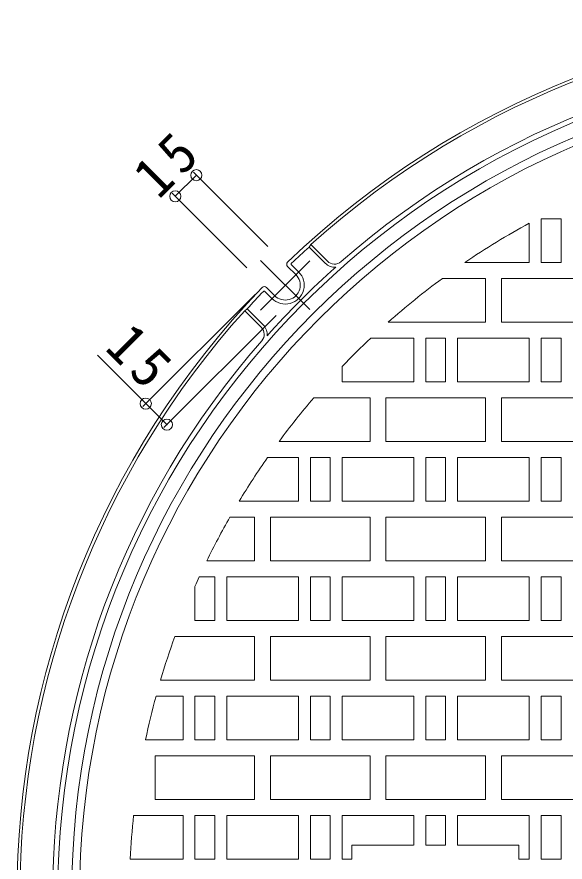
# Model space of a CAD drawing. Units: millimetres, scale not verified. Extents: x -1027 to 1330, y -945 to 927.
# Drawn here: x -956.3 to -680.8, y 448.6 to 873.6 of the extents above; entities that cross this region are included whole.
import ezdxf

# ---------------------------------------------------------------- set-up
doc = ezdxf.new("R2010")
doc.units = ezdxf.units.MM
doc.header["$LTSCALE"] = 7
doc.header["$PDMODE"] = 32
doc.header["$PDSIZE"] = 5.6
doc.linetypes.add('CHAIN1', pattern=[8, 5, -1, 1, -1])
for name, color, linetype, lineweight in [('0-1_躯体', 2, 'Continuous', 9), ('0-2_仕上', 3, 'Continuous', 9), ('0-4_その他', 7, 'Continuous', 9)]:
    doc.layers.add(name, color=color, linetype=linetype, lineweight=lineweight)
doc.styles.add('ＭＳ ゴシック', font='')
doc.styles.get('ＭＳ ゴシック').set_extended_font_data('MS Gothic')

msp = doc.modelspace()

# ---------------------------------------------------------------- linework, layer by layer
at = {"layer": '0-1_躯体'}
for p, q in [((-808.579, 759.086), (-809.482, 757.868)), ((-801.281, 749.667), (-809.482, 757.868)), ((-800.221, 750.728), (-808.579, 759.086)), ((-816.093, 743.973), (-820.27, 748.15)), ((-814.679, 745.387), (-818.275, 748.984)), ((-828.114, 731.952), (-831.71, 735.549)), ((-826.7, 733.366), (-830.877, 737.544)), ((-840.595, 726.755), (-841.813, 725.852)), ((-832.394, 718.555), (-840.594, 726.755)), ((-833.455, 717.494), (-841.813, 725.852))]:
    msp.add_line(p, q, dxfattribs=at)
at = {"layer": '0-1_躯体', "linetype": 'CHAIN1'}
for p, q in [((-833.871, 726.195), (-808.922, 751.144)), ((-833.87, 751.144), (-808.922, 726.195))]:
    msp.add_line(p, q, dxfattribs=at)
at = {"layer": '0-1_躯体'}
for radius in [422, 415]:
    msp.add_circle((-513.805, 431.078), radius, dxfattribs=at)
for centre, radius, start, end in [((-513.805, 431.078), 442.5, 46.16939, 133.83061), ((-513.805, 431.078), 441, 48.05461, 131.94537), ((-513.805, 431.078), 424.5, 48.80472, 131.19527), ((-513.805, 431.078), 440.7, 132.1386, 133.69832), ((-819.21, 749.211), 1.5, 133.83031, 224.99866), ((-817.922, 749.337), 0.5, 133.69914, 225), ((-796.685, 754.263), 6.5, 225, 276.07809), ((-796.685, 754.263), 5, 225, 311.19533), ((-513.805, 431.078), 424.2, 131.70029, 138.29971), ((-821.396, 738.67), 9.5, 224.99957, 45.00021), ((-821.396, 738.67), 7.5, 224.99973, 45), ((-513.805, 431.078), 442.5, 136.16939, 223.83061), ((-513.805, 431.078), 440.7, 136.3017, 137.86142), ((-831.938, 736.483), 1.5, 45, 136.16969), ((-832.064, 735.195), 0.5, 45, 136.30086), ((-513.805, 431.078), 441, 138.05463, 180), ((-836.99, 713.958), 6.5, 353.92191, 45.00061), ((-836.99, 713.958), 5, 318.80467, 45.00081), ((-513.805, 431.078), 424.5, 138.80472, 221.19527)]:
    msp.add_arc(centre, radius, start, end, dxfattribs=at)
at = {"layer": '0-2_仕上'}
for p, q in [((-698.805, 769.857), (-698.805, 750.078)), ((-692.804, 772.078), (-692.804, 750.078)), ((-682.804, 772.078), (-692.804, 772.078)), ((-698.805, 750.078), (-731.141, 750.078)), ((-720.804, 742.078), (-742.442, 742.078)), ((-720.804, 742.078), (-720.804, 720.078)), ((-712.805, 742.078), (-712.805, 720.078)), ((-662.805, 742.078), (-712.805, 742.078)), ((-720.804, 720.078), (-769.686, 720.078)), ((-756.805, 712.078), (-778.446, 712.078)), ((-740.805, 712.078), (-740.805, 690.078)), ((-698.805, 712.078), (-698.805, 690.078)), ((-682.804, 712.078), (-682.804, 690.078)), ((-792.805, 697.827), (-792.805, 690.078)), ((-740.805, 690.078), (-750.805, 690.078)), ((-698.805, 690.078), (-734.805, 690.078)), ((-682.804, 690.078), (-692.804, 690.078)), ((-778.805, 682.078), (-807.054, 682.078)), ((-778.805, 682.078), (-778.805, 660.078)), ((-770.805, 682.078), (-770.805, 660.078)), ((-720.804, 682.078), (-770.805, 682.078)), ((-712.805, 682.078), (-712.805, 660.078)), ((-662.805, 682.078), (-712.805, 682.078)), ((-778.805, 660.078), (-824.538, 660.078)), ((-814.805, 652.078), (-830.277, 652.078)), ((-814.805, 652.078), (-814.805, 630.078)), ((-798.805, 652.078), (-798.805, 630.078)), ((-756.805, 652.078), (-756.805, 630.078)), ((-740.805, 652.078), (-740.805, 630.078)), ((-698.805, 652.078), (-698.805, 630.078)), ((-682.804, 652.078), (-682.804, 630.078)), ((-814.805, 630.078), (-844.554, 630.078)), ((-798.805, 630.078), (-808.805, 630.078)), ((-756.805, 630.078), (-792.805, 630.078)), ((-740.805, 630.078), (-750.805, 630.078)), ((-698.805, 630.078), (-734.805, 630.078)), ((-682.804, 630.078), (-692.804, 630.078)), ((-836.805, 622.078), (-849.237, 622.078)), ((-836.805, 622.078), (-836.805, 600.078)), ((-828.805, 622.078), (-828.805, 600.078)), ((-778.805, 622.078), (-828.805, 622.078)), ((-770.805, 622.078), (-770.805, 600.078)), ((-720.804, 622.078), (-770.805, 622.078)), ((-712.805, 622.078), (-712.805, 600.078)), ((-662.805, 622.078), (-712.805, 622.078)), ((-836.805, 600.078), (-860.842, 600.078)), ((-856.805, 592.078), (-864.625, 592.078)), ((-814.805, 592.078), (-814.805, 570.078)), ((-798.805, 592.078), (-798.805, 570.078)), ((-756.805, 592.078), (-756.805, 570.078)), ((-740.805, 592.078), (-740.805, 570.078)), ((-698.805, 592.078), (-698.805, 570.078)), ((-682.804, 592.078), (-682.804, 570.078)), ((-866.805, 587.241), (-866.805, 570.078)), ((-814.805, 570.078), (-850.804, 570.078)), ((-798.805, 570.078), (-808.805, 570.078)), ((-756.805, 570.078), (-792.805, 570.078)), ((-740.805, 570.078), (-750.805, 570.078)), ((-698.805, 570.078), (-734.805, 570.078)), ((-682.804, 570.078), (-692.804, 570.078)), ((-836.805, 562.078), (-876.895, 562.078)), ((-836.805, 562.078), (-836.805, 540.078)), ((-828.805, 562.078), (-828.805, 540.078)), ((-778.805, 562.078), (-828.805, 562.078)), ((-770.805, 562.078), (-770.805, 540.078)), ((-720.804, 562.078), (-770.805, 562.078)), ((-712.805, 562.078), (-712.805, 540.078)), ((-662.805, 562.078), (-712.805, 562.078)), ((-836.805, 540.078), (-884.095, 540.078)), ((-872.805, 532.078), (-886.357, 532.078)), ((-872.805, 532.078), (-872.805, 510.078)), ((-856.805, 532.078), (-856.805, 510.078)), ((-814.805, 532.078), (-814.805, 510.078)), ((-798.805, 532.078), (-798.805, 510.078)), ((-756.805, 532.078), (-756.805, 510.078)), ((-740.805, 532.078), (-740.805, 510.078)), ((-698.805, 532.078), (-698.805, 510.078)), ((-682.804, 532.078), (-682.804, 510.078)), ((-872.805, 510.078), (-891.634, 510.078)), ((-856.805, 510.078), (-866.805, 510.078)), ((-814.805, 510.078), (-850.804, 510.078)), ((-798.805, 510.078), (-808.805, 510.078)), ((-756.805, 510.078), (-792.805, 510.078)), ((-740.805, 510.078), (-750.805, 510.078)), ((-698.805, 510.078), (-734.805, 510.078)), ((-682.804, 510.078), (-692.804, 510.078)), ((-886.805, 502.078), (-886.805, 480.078)), ((-836.805, 502.078), (-886.805, 502.078)), ((-828.805, 502.078), (-828.805, 480.078)), ((-778.805, 502.078), (-828.805, 502.078)), ((-770.805, 502.078), (-770.805, 480.078)), ((-720.804, 502.078), (-770.805, 502.078)), ((-712.805, 502.078), (-712.805, 480.078)), ((-662.805, 502.078), (-712.805, 502.078)), ((-872.805, 472.078), (-897.621, 472.078)), ((-872.805, 472.078), (-872.805, 450.078)), ((-856.805, 472.078), (-856.805, 450.078)), ((-814.805, 472.078), (-814.805, 450.078)), ((-798.805, 472.078), (-798.805, 450.078)), ((-756.805, 472.078), (-756.805, 457.078)), ((-740.805, 472.078), (-750.805, 472.078)), ((-750.805, 472.078), (-750.805, 457.078)), ((-740.805, 472.078), (-740.805, 457.078)), ((-698.805, 472.078), (-734.805, 472.078)), ((-734.805, 472.078), (-734.805, 457.078)), ((-698.805, 472.078), (-698.805, 450.078)), ((-682.804, 472.078), (-682.804, 450.078)), ((-757.036, 457.078), (-788.036, 457.078)), ((-788.036, 457.078), (-788.036, 450.078)), ((-740.805, 457.078), (-750.805, 457.078)), ((-704.036, 457.078), (-734.805, 457.078)), ((-704.036, 457.078), (-704.036, 450.078)), ((-872.805, 450.078), (-899.337, 450.078)), ((-856.805, 450.078), (-866.805, 450.078)), ((-814.805, 450.078), (-850.804, 450.078)), ((-798.805, 450.078), (-808.805, 450.078)), ((-788.036, 450.078), (-792.805, 450.078)), ((-698.805, 450.078), (-704.036, 450.078)), ((-682.804, 450.078), (-692.804, 450.078))]:
    msp.add_line(p, q, dxfattribs=at)
for points in [[(-682.804, 772.078), (-682.804, 750.078), (-692.804, 750.078)], [(-662.805, 742.078), (-662.805, 720.078), (-712.805, 720.078)], [(-756.805, 712.078), (-756.805, 690.078), (-792.805, 690.078)], [(-740.805, 712.078), (-750.805, 712.078), (-750.805, 690.078)], [(-698.805, 712.078), (-734.805, 712.078), (-734.805, 690.078)], [(-682.804, 712.078), (-692.804, 712.078), (-692.804, 690.078)], [(-720.804, 682.078), (-720.804, 660.078), (-770.805, 660.078)], [(-662.805, 682.078), (-662.805, 660.078), (-712.805, 660.078)], [(-798.805, 652.078), (-808.805, 652.078), (-808.805, 630.078)], [(-756.805, 652.078), (-792.805, 652.078), (-792.805, 630.078)], [(-740.805, 652.078), (-750.805, 652.078), (-750.805, 630.078)], [(-698.805, 652.078), (-734.805, 652.078), (-734.805, 630.078)], [(-682.804, 652.078), (-692.804, 652.078), (-692.804, 630.078)], [(-778.805, 622.078), (-778.805, 600.078), (-828.805, 600.078)], [(-720.804, 622.078), (-720.804, 600.078), (-770.805, 600.078)], [(-662.805, 622.078), (-662.805, 600.078), (-712.805, 600.078)], [(-856.805, 592.078), (-856.805, 570.078), (-866.805, 570.078)], [(-814.805, 592.078), (-850.804, 592.078), (-850.804, 570.078)], [(-798.805, 592.078), (-808.805, 592.078), (-808.805, 570.078)], [(-756.805, 592.078), (-792.805, 592.078), (-792.805, 570.078)], [(-740.805, 592.078), (-750.805, 592.078), (-750.805, 570.078)], [(-698.805, 592.078), (-734.805, 592.078), (-734.805, 570.078)], [(-682.804, 592.078), (-692.804, 592.078), (-692.804, 570.078)], [(-778.805, 562.078), (-778.805, 540.078), (-828.805, 540.078)], [(-720.804, 562.078), (-720.804, 540.078), (-770.805, 540.078)], [(-662.805, 562.078), (-662.805, 540.078), (-712.805, 540.078)], [(-856.805, 532.078), (-866.805, 532.078), (-866.805, 510.078)], [(-814.805, 532.078), (-850.804, 532.078), (-850.804, 510.078)], [(-798.805, 532.078), (-808.805, 532.078), (-808.805, 510.078)], [(-756.805, 532.078), (-792.805, 532.078), (-792.805, 510.078)], [(-740.805, 532.078), (-750.805, 532.078), (-750.805, 510.078)], [(-698.805, 532.078), (-734.805, 532.078), (-734.805, 510.078)], [(-682.804, 532.078), (-692.804, 532.078), (-692.804, 510.078)], [(-836.805, 502.078), (-836.805, 480.078), (-886.805, 480.078)], [(-778.805, 502.078), (-778.805, 480.078), (-828.805, 480.078)], [(-720.804, 502.078), (-720.804, 480.078), (-770.805, 480.078)], [(-662.805, 502.078), (-662.805, 480.078), (-712.805, 480.078)], [(-856.805, 472.078), (-866.805, 472.078), (-866.805, 450.078)], [(-814.805, 472.078), (-850.804, 472.078), (-850.804, 450.078)], [(-798.805, 472.078), (-808.805, 472.078), (-808.805, 450.078)], [(-756.805, 472.078), (-792.805, 472.078), (-792.805, 450.078)], [(-682.804, 472.078), (-692.804, 472.078), (-692.804, 450.078)]]:
    msp.add_lwpolyline(points, dxfattribs=at)
for radius, start, end in [(411, 0, 180), (386, 118.63803, 124.26678), (386, 126.32216, 131.52174), (386, 133.28273, 136.28596), (386, 139.43889, 143.61102), (386, 145.07256, 148.96619), (386, 150.34221, 154.0349), (386, 155.34846, 156.13597), (386, 160.16101, 163.5975), (386, 164.83154, 168.19022), (386, 173.90266, 177.1786)]:
    msp.add_arc((-513.805, 431.078), radius, start, end, dxfattribs=at)
at = {"layer": '0-4_その他'}
for p, q in [((-867.588, 795.469), (-830.17, 758.05)), ((-866.103, 793.984), (-876.71, 783.377)), ((-878.195, 784.862), (-840.776, 747.443)), ((-893.014, 677.659), (-836.599, 734.073)), ((-882.408, 667.052), (-825.992, 723.467)), ((-891.529, 679.144), (-915.865, 703.481)), ((-891.529, 679.144), (-880.923, 668.537))]:
    msp.add_line(p, q, dxfattribs=at)
for p in [(-866.103, 793.984), (-876.71, 783.377), (-891.529, 679.144), (-880.923, 668.537)]:
    msp.add_point(p, dxfattribs=at)

# ---------------------------------------------------------------- texts
at = {"layer": '0-4_その他', "color": 2, "char_height": 20.53, "attachment_point": 7, "style": 'ＭＳ ゴシック'}
for insert, rotation in [((-884.894, 781.132), 44.999), ((-912.896, 706.45), 314.999)]:
    msp.add_mtext('\\T1.27;\\W0.95;15', dxfattribs=dict(at, insert=insert, rotation=rotation))

doc.saveas('drawing.dxf')
